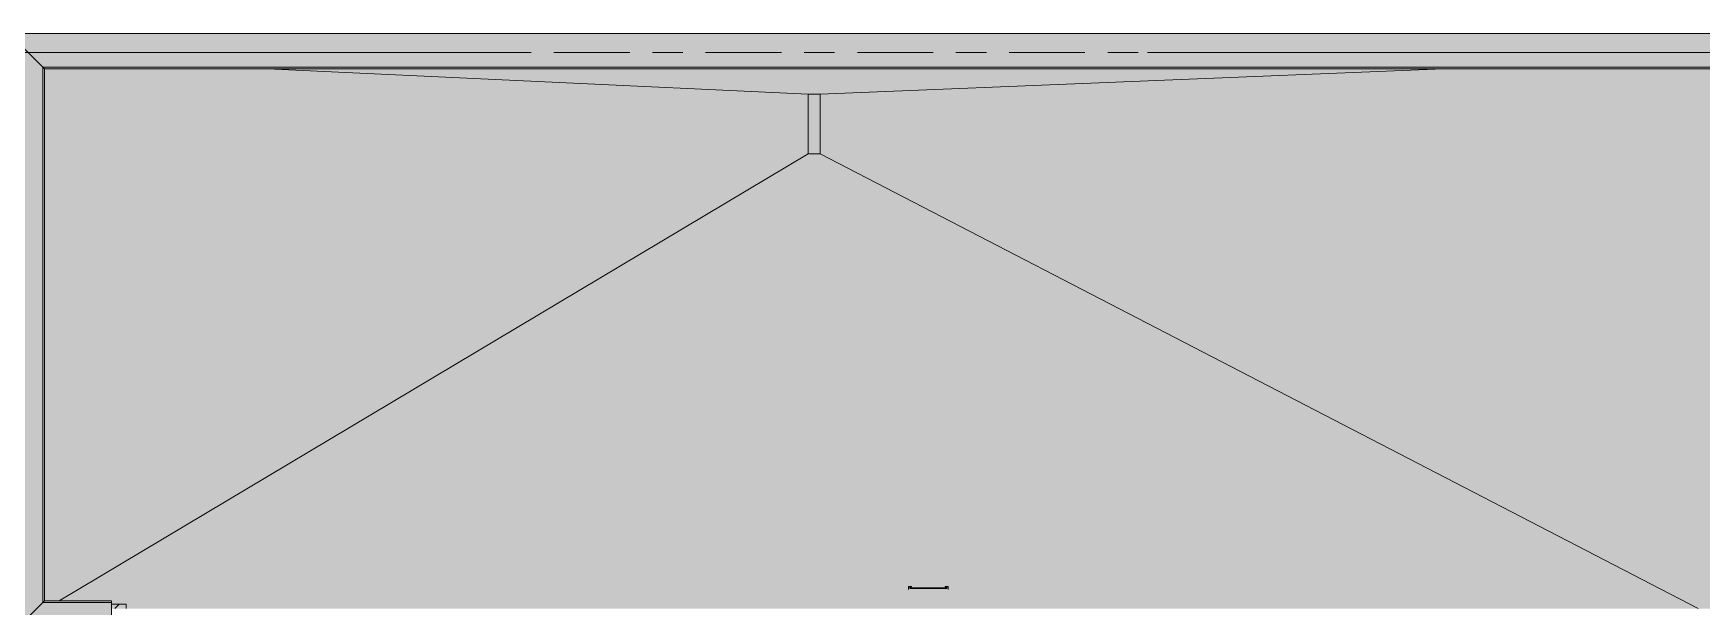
# Model space of a CAD drawing. Header units: millimetres. Extents: x 81382 to 274764, y -8553 to 29000.
# Drawn here: x 145853 to 180754, y 15398 to 27400 of the extents above; entities that cross this region are included whole.
import ezdxf

# ---------------------------------------------------------------- set-up
doc = ezdxf.new("R2010")
doc.units = ezdxf.units.MM
doc.linetypes.add('Осевая', pattern=[3175, 635, -476.25, 1587.5, -476.25])
for name, color, linetype, lineweight, true_color in [('A-DETL-2', 9, 'Continuous', 5, 0x808080), ('A-FLOR-1', 7, 'Continuous', 5, 0xb7b7b7), ('A-GENM-4', 7, 'Continuous', 5, 0x737373), ('I-WALL-3', 7, 'Continuous', 5, 0x737373)]:
    doc.layers.add(name, color=color, linetype=linetype, lineweight=lineweight, true_color=true_color)
doc.layers.add('A-DETL-GENF-3', color=7, linetype='Continuous', lineweight=9, true_color=0xc0c0c0, transparency=0.4)
for name, color, linetype, lineweight in [('A-GENM-3', 7, 'Continuous', 5), ('I-WALL-2', 7, 'Continuous', 5), ('Оси', 7, 'Continuous', 9), ('Оси-2', 7, 'Осевая', 9)]:
    doc.layers.add(name, color=color, linetype=linetype, lineweight=lineweight)

# ---------------------------------------------------------------- blocks, each defined once
blk = doc.blocks.new('парапет1 - парапет-18629556-3_9_3_птичка')
at = {"layer": 'A-GENM-3'}
blk.add_line((-2411, 27400), (33928, 27400), dxfattribs=at)
at = {"layer": 'A-GENM-4'}
for p, q in [((-2409, 27398), (-1702, 26691)), ((33219, 26691), (-1702, 26691)), ((-1702, 26691), (-1666, 26655)), ((-1702, 26691), (-1702, 15482)), ((-1665, 26654), (33182, 26654)), ((-1665, 15519), (-1665, 26654)), ((-2409, 14775), (-1702, 15482)), ((-1702, 15482), (-1666, 15518)), ((-1702, 15482), (-268, 15482)), ((-268, 15519), (-1665, 15519)), ((-268, 15519), (-268, 15518)), ((-268, 15518), (-268, 15482)), ((-268, 15482), (-268, 14775))]:
    blk.add_line(p, q, dxfattribs=at)
for points in [[(-1666, 26655), (-1665, 26654), (-1665, 26654), (-1665, 26654), (-1665, 26654)], [(-1666, 15518), (-1665, 15519), (-1665, 15519), (-1665, 15519), (-1665, 15519)]]:
    blk.add_open_spline(points, degree=3, dxfattribs=at)
blk = doc.blocks.new('ОМ_Арматурный стержень_Форма 1 - ОМ_Арматурный стержень_Форма 1-22194821-3_9_3_птичка')
at = {"layer": 'A-GENM-4'}
for p, q in [((17206, 15793), (16438, 15793)), ((16438, 15784), (16438, 15793)), ((16438, 15775), (16438, 15784)), ((16438, 15775), (17206, 15775)), ((17206, 15793), (17206, 15784)), ((17206, 15784), (17206, 15775))]:
    blk.add_line(p, q, dxfattribs=at)
blk = doc.blocks.new('ОМ_Уголок_ГОСТ 8509-93 - ОМ_Уголок_ГОСТ 8509-93-22194824-3_9_3_птичка')
at = {"layer": 'A-GENM-4'}
for p, q in [((16404, 15821), (16404, 15758)), ((16467, 15821), (16404, 15821)), ((16404, 15758), (16410, 15758)), ((16410, 15758), (16410, 15815)), ((16410, 15815), (16467, 15815)), ((16467, 15815), (16467, 15821))]:
    blk.add_line(p, q, dxfattribs=at)
blk = doc.blocks.new('ОМ_Уголок_ГОСТ 8509-93 - ОМ_Уголок_ГОСТ 8509-93-V308-3_9_3_птичка')
at = {"layer": 'A-GENM-4'}
for p, q in [((17240, 15821), (17177, 15821)), ((17177, 15821), (17177, 15815)), ((17177, 15815), (17234, 15815)), ((17234, 15815), (17234, 15758)), ((17234, 15758), (17240, 15758)), ((17240, 15758), (17240, 15821))]:
    blk.add_line(p, q, dxfattribs=at)

msp = doc.modelspace()

# ---------------------------------------------------------------- hatches: boundary and pattern name
at = {"layer": 'A-DETL-GENF-3'}
msp.add_hatch(color=256, dxfattribs=at).paths.add_polyline_path([(146826, 14774.9), (147485.8, 14774.9), (147485.8, 15358), (186513.8, 15358), (186513.8, 23888.3), (181681.8, 23888.3), (181681.8, 27398.1), (145344.7, 27398.1), (145344.7, 14774.9), (146359.9, 14774.9)])
at = {"layer": 'I-WALL-2'}
h = msp.add_hatch(dxfattribs=at)
h.set_pattern_fill('FP_93', color=256, style=0, pattern_type=2)
h.set_pattern_definition([(45, (147753.76, 0), (-353.553, 353.553), []), (135, (147753.76, 0), (-353.553, -353.553), [])])
h.paths.add_polyline_path([(147793.8, 15358), (147793.8, 15450), (147485.8, 15450), (147485.8, 15358), (147758.2, 15358)])

# ---------------------------------------------------------------- linework, layer by layer
at = {"layer": 'A-DETL-2'}
msp.add_line((181681.8, 27398.1), (145344.7, 27398.1), dxfattribs=at)
at = {"layer": 'A-FLOR-1'}
for p, q in [((162063.8, 26130), (150754, 26653.6)), ((175350.2, 26653.6), (162313.8, 26130)), ((162063.8, 24880), (162063.8, 26130)), ((162313.8, 26130), (162063.8, 26130)), ((162313.8, 26130), (162313.8, 24880)), ((146395.7, 15518.4), (162063.8, 24880)), ((162313.8, 24880), (162063.8, 24880)), ((180682, 15358), (162313.8, 24880))]:
    msp.add_line(p, q, dxfattribs=at)
at = {"layer": 'I-WALL-3'}
for p, q in [((147793.8, 15450), (147485.8, 15450)), ((147793.8, 15358), (147793.8, 15450))]:
    msp.add_line(p, q, dxfattribs=at)
at = {"layer": 'Оси'}
for p, q in [((143129.5, 27000), (155629.5, 27000)), ((169163.8, 27000), (181663.8, 27000))]:
    msp.add_line(p, q, dxfattribs=at)
at = {"layer": 'Оси-2'}
msp.add_line((155629.5, 27000), (169163.8, 27000), dxfattribs=at)

# ---------------------------------------------------------------- block references
at = {"layer": 'A-GENM-3'}
msp.add_blockref('парапет1 - парапет-18629556-3_9_3_птичка', (147753.8, 0), dxfattribs=at)
at = {"layer": 'A-GENM-4'}
for name in ['ОМ_Уголок_ГОСТ 8509-93 - ОМ_Уголок_ГОСТ 8509-93-22194824-3_9_3_птичка', 'ОМ_Арматурный стержень_Форма 1 - ОМ_Арматурный стержень_Форма 1-22194821-3_9_3_птичка', 'ОМ_Уголок_ГОСТ 8509-93 - ОМ_Уголок_ГОСТ 8509-93-V308-3_9_3_птичка']:
    msp.add_blockref(name, (147753.8, 0), dxfattribs=at)

doc.saveas('drawing.dxf')
